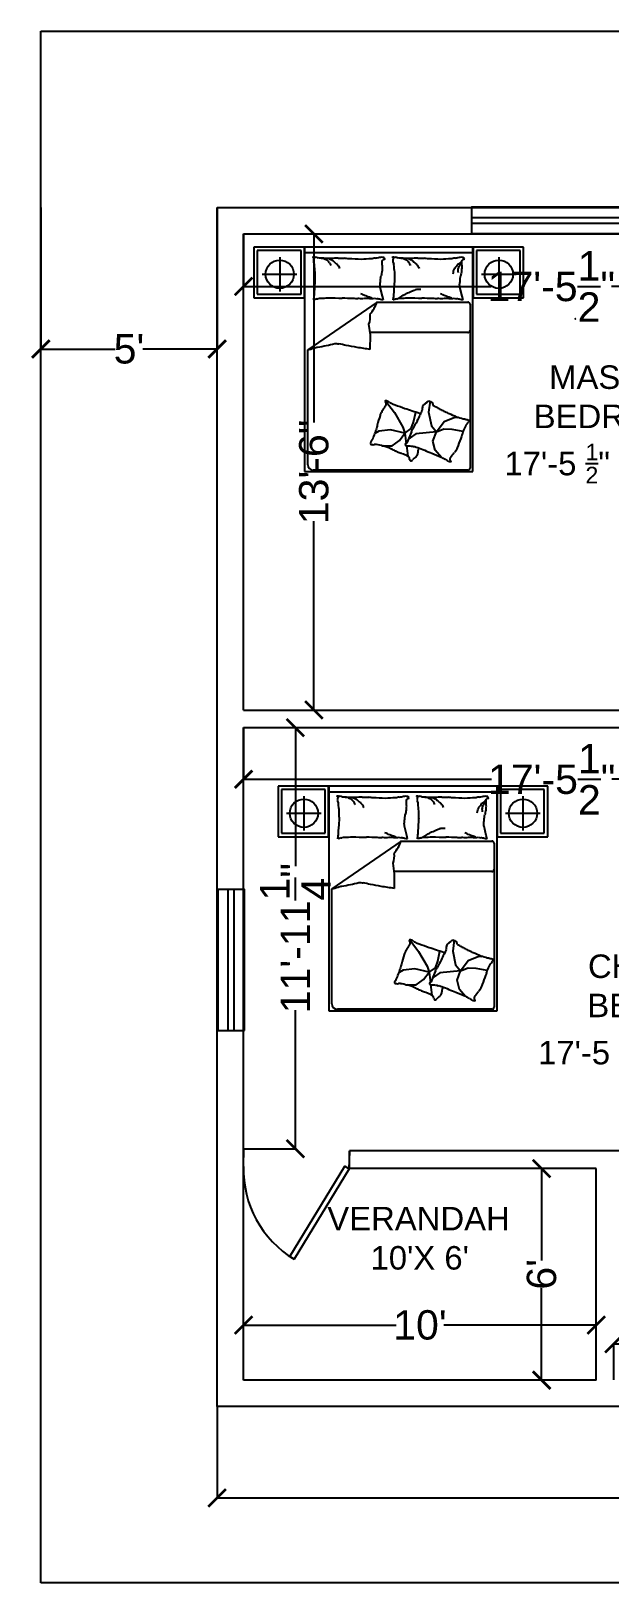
# Model space of a CAD drawing. Header units: inches. Extents: x -403 to 458, y -406 to 125.
# Drawn here: x -403 to -206, y -406 to 122 of the extents above; entities that cross this region are included whole.
import ezdxf

# ---------------------------------------------------------------- set-up
doc = ezdxf.new("R2010")
doc.units = ezdxf.units.IN
doc.header["$MEASUREMENT"] = 0
for name, color, linetype in [('1)walls', 7, 'Continuous'), ('2)doors', 220, 'Continuous'), ('3)windows', 70, 'Continuous'), ('4)dimensions', 141, 'Continuous'), ('5)furniture', 160, 'Continuous'), ('6)text', 50, 'Continuous')]:
    doc.layers.add(name, color=color, linetype=linetype)
doc.styles.add('DIM_FONT', font='SIMPLEX.shx', dxfattribs={"width": 0.8})
doc.styles.get("Standard").update_dxf_attribs({"font": 'arial.ttf'})
doc.dimstyles.get("Standard").update_dxf_attribs({"dimtxt": 10, "dimasz": 6, "dimexe": 0.18, "dimexo": 0.0625, "dimgap": 0.09, "dimtad": 0, "dimzin": 0, "dimdsep": 46, "dimlunit": 4, "dimtxsty": 'Standard', "dimblk": 'ARCHTICK', "dimcen": 0.09, "dimadec": 0, "dimazin": 0, "dimtfac": 1, "dimtofl": 0, "dimtmove": 0, "dimatfit": 3, "dimfxl": 1, "dimtolj": 1, "dimtzin": 0, "dimarcsym": 0})

# ---------------------------------------------------------------- blocks, each defined once
blk = doc.blocks.new('window')
at = {"layer": '2)doors'}
for p, q in [((-24, 5.5), (24, 5.5)), ((-24, 3.5), (24, 3.5))]:
    blk.add_line(p, q, dxfattribs=at)
at = {"layer": '3)windows'}
blk.add_lwpolyline([(-24, 0), (24, 0), (24, 9), (-24, 9)], close=True, dxfattribs=at)
blk = doc.blocks.new('window 6')
at = {"layer": '2)doors'}
for p, q in [((-42.34, 10.5), (29.66, 10.5)), ((-42.34, 8.5), (29.66, 8.5))]:
    blk.add_line(p, q, dxfattribs=at)
at = {"layer": '3)windows'}
blk.add_lwpolyline([(-42.34, 5), (29.66, 5), (29.66, 14), (-42.34, 14)], close=True, dxfattribs=at)
blk = doc.blocks.new('*U11')
for p, q in [((0, 0), (0, -6)), ((36, 0), (36, -6))]:
    blk.add_line(p, q)
blk.add_lwpolyline([(0, 0), (18, 31.18), (19.52, 30.3), (1.52, -0.88)], close=True)
blk.add_arc((0, 0), 36, 0, 60)
blk = doc.blocks.new('_ArchTick')
at = {"color": 0, "linetype": 'ByBlock', "const_width": 0.15}
blk.add_lwpolyline([(-0.5, -0.5), (0.5, 0.5)], dxfattribs=at)
blk = doc.blocks.new('*D21')
at = {"layer": '4)dimensions', "color": 0, "lineweight": -2, "transparency": 16777216}
for p, q in [((-339.33, -346.02), (-339.33, -377.21)), ((331.22, -346.02), (331.22, -377.21)), ((-339.33, -377.03), (-28.86, -377.03)), ((331.22, -377.03), (20.74, -377.03))]:
    blk.add_line(p, q, dxfattribs=at)
at = {"layer": 'Defpoints', "color": 0, "transparency": 16777216}
for p in [(-339.33, -345.96), (331.22, -345.96), (331.22, -377.03)]:
    blk.add_point(p, dxfattribs=at)
at = {"layer": '4)dimensions', "color": 0, "lineweight": -2, "transparency": 16777216, "xscale": 6, "yscale": 6, "zscale": 6, "rotation": 180}
blk.add_blockref('_ArchTick', (-339.33, -377.03), dxfattribs=at)
at = {"layer": '4)dimensions', "color": 0, "lineweight": -2, "transparency": 16777216, "xscale": 6, "yscale": 6, "zscale": 6}
blk.add_blockref('_ArchTick', (331.22, -377.03), dxfattribs=at)
at = {"layer": '4)dimensions', "color": 0, "transparency": 16777216, "insert": (-4.06, -377.03), "char_height": 10, "attachment_point": 5}
blk.add_mtext('\\A1;55\'-10{\\H1x;\\S1/2;}"', dxfattribs=at)
blk = doc.blocks.new('*D23')
at = {"layer": '4)dimensions', "color": 0, "lineweight": -2, "transparency": 16777216}
for p, q in [((-399.33, 61.98), (-399.33, 13.68)), ((-339.33, 61.98), (-339.33, 13.68)), ((-399.33, 13.86), (-374.03, 13.86)), ((-339.33, 13.86), (-364.64, 13.86))]:
    blk.add_line(p, q, dxfattribs=at)
at = {"layer": 'Defpoints', "color": 0, "transparency": 16777216}
for p in [(-399.33, 62.04), (-339.33, 62.04), (-399.33, 13.86)]:
    blk.add_point(p, dxfattribs=at)
at = {"layer": '4)dimensions', "color": 0, "lineweight": -2, "transparency": 16777216, "xscale": 6, "yscale": 6, "zscale": 6, "rotation": 180}
blk.add_blockref('_ArchTick', (-399.33, 13.86), dxfattribs=at)
at = {"layer": '4)dimensions', "color": 0, "lineweight": -2, "transparency": 16777216, "xscale": 6, "yscale": 6, "zscale": 6}
blk.add_blockref('_ArchTick', (-339.33, 13.86), dxfattribs=at)
at = {"layer": '4)dimensions', "color": 0, "transparency": 16777216, "insert": (-369.33, 13.86), "char_height": 10, "attachment_point": 5}
blk.add_mtext("\\A1;5'", dxfattribs=at)
blk = doc.blocks.new('*D26')
at = {"layer": '4)dimensions', "color": 0, "lineweight": -2, "transparency": 16777216}
for p, q in [((-330.27, 53.04), (-306.22, 53.04)), ((-306.4, 53.04), (-306.4, -11.16)), ((-306.4, -108.96), (-306.4, -44.75)), ((-330.27, -108.96), (-306.22, -108.96))]:
    blk.add_line(p, q, dxfattribs=at)
at = {"layer": 'Defpoints', "color": 0, "transparency": 16777216}
for p in [(-330.33, 53.04), (-330.33, -108.96), (-306.4, -108.96)]:
    blk.add_point(p, dxfattribs=at)
at = {"layer": '4)dimensions', "color": 0, "lineweight": -2, "transparency": 16777216, "xscale": 6, "yscale": 6, "zscale": 6}
for p, rotation in [((-306.4, 53.04), 90), ((-306.4, -108.96), 270)]:
    blk.add_blockref('_ArchTick', p, dxfattribs=dict(at, rotation=rotation))
at = {"layer": '4)dimensions', "color": 0, "transparency": 16777216, "insert": (-306.4, -27.96), "char_height": 10, "attachment_point": 5, "rotation": 90}
blk.add_mtext('\\A1;13\'-6"', dxfattribs=at)
blk = doc.blocks.new('*D27')
at = {"layer": '4)dimensions', "color": 0, "lineweight": -2, "transparency": 16777216}
for p, q in [((-330.33, 52.98), (-330.33, 34.97)), ((-120.93, 52.99), (-120.93, 34.97)), ((-330.33, 35.15), (-246.07, 35.15)), ((-120.93, 35.15), (-205.19, 35.15))]:
    blk.add_line(p, q, dxfattribs=at)
at = {"layer": 'Defpoints', "color": 0, "transparency": 16777216}
for p in [(-330.33, 53.04), (-120.93, 53.05), (-120.93, 35.15)]:
    blk.add_point(p, dxfattribs=at)
at = {"layer": '4)dimensions', "color": 0, "lineweight": -2, "transparency": 16777216, "xscale": 6, "yscale": 6, "zscale": 6, "rotation": 180}
blk.add_blockref('_ArchTick', (-330.33, 35.15), dxfattribs=at)
at = {"layer": '4)dimensions', "color": 0, "lineweight": -2, "transparency": 16777216, "xscale": 6, "yscale": 6, "zscale": 6}
blk.add_blockref('_ArchTick', (-120.93, 35.15), dxfattribs=at)
at = {"layer": '4)dimensions', "color": 0, "transparency": 16777216, "insert": (-225.63, 35.15), "char_height": 10, "attachment_point": 5}
blk.add_mtext('\\A1;17\'-5{\\H1x;\\S1/2;}"', dxfattribs=at)
blk = doc.blocks.new('*D36')
at = {"layer": '4)dimensions', "color": 0, "lineweight": -2, "transparency": 16777216}
for p, q in [((-330.27, -114.96), (-312.53, -114.96)), ((-312.71, -114.96), (-312.71, -162.12)), ((-312.71, -258.22), (-312.71, -211.06)), ((-330.16, -258.22), (-312.53, -258.22))]:
    blk.add_line(p, q, dxfattribs=at)
at = {"layer": 'Defpoints', "color": 0, "transparency": 16777216}
for p in [(-330.33, -114.96), (-330.22, -258.22), (-312.71, -258.22)]:
    blk.add_point(p, dxfattribs=at)
at = {"layer": '4)dimensions', "color": 0, "lineweight": -2, "transparency": 16777216, "xscale": 6, "yscale": 6, "zscale": 6}
for p, rotation in [((-312.71, -114.96), 90), ((-312.71, -258.22), 270)]:
    blk.add_blockref('_ArchTick', p, dxfattribs=dict(at, rotation=rotation))
at = {"layer": '4)dimensions', "color": 0, "transparency": 16777216, "insert": (-312.71, -186.59), "char_height": 10, "attachment_point": 5, "rotation": 90}
blk.add_mtext('\\A1;11\'-11{\\H1x;\\S1/4;}"', dxfattribs=at)
blk = doc.blocks.new('*D37')
at = {"layer": '4)dimensions', "color": 0, "lineweight": -2, "transparency": 16777216}
for p, q in [((-330.33, -115.02), (-330.33, -132.69)), ((-120.71, -115.1), (-120.71, -132.69)), ((-330.33, -132.51), (-245.97, -132.51)), ((-120.71, -132.51), (-205.08, -132.51))]:
    blk.add_line(p, q, dxfattribs=at)
at = {"layer": 'Defpoints', "color": 0, "transparency": 16777216}
for p in [(-330.33, -114.96), (-120.71, -115.04), (-120.71, -132.51)]:
    blk.add_point(p, dxfattribs=at)
at = {"layer": '4)dimensions', "color": 0, "lineweight": -2, "transparency": 16777216, "xscale": 6, "yscale": 6, "zscale": 6, "rotation": 180}
blk.add_blockref('_ArchTick', (-330.33, -132.51), dxfattribs=at)
at = {"layer": '4)dimensions', "color": 0, "lineweight": -2, "transparency": 16777216, "xscale": 6, "yscale": 6, "zscale": 6}
blk.add_blockref('_ArchTick', (-120.71, -132.51), dxfattribs=at)
at = {"layer": '4)dimensions', "color": 0, "transparency": 16777216, "insert": (-225.52, -132.51), "char_height": 10, "attachment_point": 5}
blk.add_mtext('\\A1;17\'-5{\\H1x;\\S1/2;}"', dxfattribs=at)
blk = doc.blocks.new('*D38')
at = {"layer": '4)dimensions', "color": 0, "lineweight": -2, "transparency": 16777216}
for p, q in [((-330.33, -336.89), (-330.33, -318.04)), ((-330.33, -318.22), (-278.44, -318.22)), ((-210.33, -318.22), (-262.23, -318.22)), ((-210.33, -336.89), (-210.33, -318.04))]:
    blk.add_line(p, q, dxfattribs=at)
at = {"layer": 'Defpoints', "color": 0, "transparency": 16777216}
for p in [(-210.33, -318.22), (-330.33, -336.96), (-210.33, -336.96)]:
    blk.add_point(p, dxfattribs=at)
at = {"layer": '4)dimensions', "color": 0, "lineweight": -2, "transparency": 16777216, "xscale": 6, "yscale": 6, "zscale": 6, "rotation": 180}
blk.add_blockref('_ArchTick', (-330.33, -318.22), dxfattribs=at)
at = {"layer": '4)dimensions', "color": 0, "lineweight": -2, "transparency": 16777216, "xscale": 6, "yscale": 6, "zscale": 6}
blk.add_blockref('_ArchTick', (-210.33, -318.22), dxfattribs=at)
at = {"layer": '4)dimensions', "color": 0, "transparency": 16777216, "insert": (-270.33, -318.22), "char_height": 10, "attachment_point": 5}
blk.add_mtext("\\A1;10'", dxfattribs=at)
blk = doc.blocks.new('*D39')
at = {"layer": '4)dimensions', "color": 0, "lineweight": -2, "transparency": 16777216}
for p, q in [((-210.4, -264.96), (-229.1, -264.96)), ((-228.92, -264.96), (-228.92, -296.24)), ((-228.92, -336.96), (-228.92, -305.68)), ((-210.4, -336.96), (-229.1, -336.96))]:
    blk.add_line(p, q, dxfattribs=at)
at = {"layer": 'Defpoints', "color": 0, "transparency": 16777216}
for p in [(-210.33, -264.96), (-228.92, -336.96), (-210.33, -336.96)]:
    blk.add_point(p, dxfattribs=at)
at = {"layer": '4)dimensions', "color": 0, "lineweight": -2, "transparency": 16777216, "xscale": 6, "yscale": 6, "zscale": 6}
for p, rotation in [((-228.92, -264.96), 90), ((-228.92, -336.96), 270)]:
    blk.add_blockref('_ArchTick', p, dxfattribs=dict(at, rotation=rotation))
at = {"layer": '4)dimensions', "color": 0, "transparency": 16777216, "insert": (-228.92, -300.96), "char_height": 10, "attachment_point": 5, "rotation": 90}
blk.add_mtext("\\A1;6'", dxfattribs=at)
blk = doc.blocks.new('*D41')
at = {"layer": '4)dimensions', "color": 0, "lineweight": -2, "transparency": 16777216}
for p, q in [((-204.33, -336.89), (-204.33, -324.41)), ((-204.33, -324.59), (-156.49, -324.59)), ((-67.75, -324.59), (-115.6, -324.59)), ((-67.75, -336.89), (-67.75, -324.41))]:
    blk.add_line(p, q, dxfattribs=at)
at = {"layer": 'Defpoints', "color": 0, "transparency": 16777216}
for p in [(-67.75, -324.59), (-204.33, -336.96), (-67.75, -336.96)]:
    blk.add_point(p, dxfattribs=at)
at = {"layer": '4)dimensions', "color": 0, "lineweight": -2, "transparency": 16777216, "xscale": 6, "yscale": 6, "zscale": 6, "rotation": 180}
blk.add_blockref('_ArchTick', (-204.33, -324.59), dxfattribs=at)
at = {"layer": '4)dimensions', "color": 0, "lineweight": -2, "transparency": 16777216, "xscale": 6, "yscale": 6, "zscale": 6}
blk.add_blockref('_ArchTick', (-67.75, -324.59), dxfattribs=at)
at = {"layer": '4)dimensions', "color": 0, "transparency": 16777216, "insert": (-136.04, -324.59), "char_height": 10, "attachment_point": 5}
blk.add_mtext('\\A1;11\'-4{\\H1x;\\S1/2;}"', dxfattribs=at)
blk = doc.blocks.new('A$C79766A75')
for p, q in [((0.45, 2), (0, 2)), ((0, 2), (0, 1.55)), ((0.42, 1.97), (0.03, 1.97)), ((0.03, 1.97), (0.03, 1.58)), ((0.42, 1.58), (0.42, 1.97)), ((0.45, 1.55), (0.45, 2)), ((1.951, 2), (0.451, 2)), ((0.451, 2), (0.451, 0)), ((1.951, 1.948), (0.451, 1.948)), ((1.951, 0), (1.951, 2)), ((2.402, 2), (1.952, 2)), ((1.952, 2), (1.952, 1.55)), ((2.372, 1.97), (1.982, 1.97)), ((1.982, 1.97), (1.982, 1.58)), ((2.372, 1.58), (2.372, 1.97)), ((2.402, 1.55), (2.402, 2)), ((0.23, 1.912), (0.23, 1.606)), ((2.182, 1.912), (2.182, 1.606)), ((0.074, 1.759), (0.383, 1.759)), ((2.026, 1.759), (2.335, 1.759)), ((0, 1.55), (0.45, 1.55)), ((0.03, 1.58), (0.42, 1.58)), ((0.423, 1.603), (0.423, 1.603)), ((1.146, 1.562), (1.125, 1.644)), ((1.154, 1.532), (1.146, 1.562)), ((1.855, 1.562), (1.835, 1.644)), ((1.863, 1.532), (1.855, 1.562)), ((1.952, 1.55), (2.402, 1.55)), ((1.982, 1.58), (2.372, 1.58)), ((1.097, 1.511), (0.479, 1.084)), ((1.097, 1.511), (1.905, 1.511)), ((1.925, 1.491), (1.925, 0.032)), ((1.038, 1.218), (1.025, 1.314)), ((1.905, 1.239), (1.035, 1.239)), ((1.037, 1.088), (1.038, 1.218)), ((0.479, 0.062), (0.479, 1.084)), ((1.173, 0.632), (1.252, 0.528)), ((1.57, 0.632), (1.556, 0.529)), ((1.252, 0.528), (1.327, 0.397)), ((1.402, 0.383), (1.422, 0.441)), ((1.422, 0.441), (1.442, 0.53)), ((1.556, 0.529), (1.582, 0.407)), ((1.626, 0.355), (1.695, 0.448)), ((1.695, 0.448), (1.79, 0.486)), ((1.79, 0.486), (1.814, 0.482)), ((1.114, 0.36), (1.078, 0.34)), ((1.217, 0.374), (1.114, 0.36)), ((1.345, 0.342), (1.217, 0.374)), ((1.231, 0.231), (1.296, 0.279)), ((1.296, 0.279), (1.345, 0.342)), ((1.327, 0.397), (1.345, 0.342)), ((1.345, 0.342), (1.402, 0.383)), ((1.345, 0.342), (1.357, 0.248)), ((1.38, 0.299), (1.363, 0.256)), ((1.391, 0.3), (1.379, 0.291)), ((1.403, 0.356), (1.38, 0.299)), ((1.441, 0.336), (1.391, 0.3)), ((1.626, 0.355), (1.441, 0.336)), ((1.582, 0.407), (1.626, 0.355)), ((1.595, 0.272), (1.626, 0.355)), ((1.626, 0.355), (1.693, 0.382)), ((1.693, 0.382), (1.762, 0.379)), ((1.762, 0.379), (1.86, 0.362)), ((1.86, 0.362), (1.864, 0.355)), ((1.138, 0.231), (1.231, 0.231)), ((1.359, 0.233), (1.371, 0.139)), ((1.616, 0.19), (1.595, 0.272)), ((1.67, 0.127), (1.616, 0.19)), ((1.905, 0.012), (0.529, 0.012)), ((0.451, 0), (1.951, 0))]:
    blk.add_line(p, q)
for centre in [(0.23, 1.759), (2.182, 1.759)]:
    blk.add_circle(centre, 0.126)
for centre, radius, start, end in [((0.523, 1.914), 0.00342, 291.7883, 340.436), ((0.525, 1.908), 0.00232, 340.436, 101.8931), ((0.525, 1.938), 0.0251, 274.3025, 291.7883), ((0.531, 1.909), 0.00428, 201.9904, 281.8931), ((0.5, 1.889), 0.0328, 338.579, 8.1335), ((0.29, 1.825), 0.246, 8.1335, 12.1095), ((0.547, 1.899), 0.0156, 158.579, 201.9904), ((0.73, 1.887), 0.198, 187.6809, 192.1095), ((0.549, 1.939), 0.0289, 239.3487, 274.3025), ((1.447, 1.899), 0.913, 183.3687, 187.6809), ((0.546, 1.857), 0.0539, 59.3487, 84.7408), ((0.546, 1.083), 0.821, 84.7408, 88.0921), ((0.612, 2.001), 0.0992, 254.0648, 274.2159), ((0.678, 1.982), 0.0992, 233.9136, 254.0648), ((0.636, 0.406), 1.494, 88.0921, 90.5757), ((0.73, 1.945), 0.0992, 216.1766, 233.9136), ((0.774, 2.107), 0.234, 242.7604, 249.1397), ((0.766, 1.896), 0.0992, 198.4397, 216.1766), ((0.759, 1.029), 0.873, 90.5757, 94.8018), ((0.738, 1.949), 0.0768, 231.6114, 242.7604), ((0.974, 2.163), 0.392, 226.1885, 231.6114), ((0.906, 1.998), 0.225, 219.0349, 226.1885), ((0.763, 2.192), 0.29, 267.4614, 274.8018), ((0.793, 1.859), 0.0493, 208.3168, 219.0349), ((0.939, 1.906), 0.2, 203.0028, 208.3168), ((0.814, 2.053), 0.152, 259.8101, 267.4614), ((0.751, 1.375), 0.529, 79.8101, 83.9133), ((0.845, 0.847), 1.049, 83.9133, 90), ((1.046, 1.213), 0.683, 90, 97.5469), ((1.112, 1.662), 0.242, 97.5469, 105.744), ((1.035, 2.204), 0.305, 278.4372, 285.744), ((1.118, 2.072), 0.161, 270, 278.4372), ((1.171, 1.858), 0.0342, 94.4002, 153.4195), ((1.632, 1.874), 0.492, 180, 186.2324), ((1.345, 1.786), 0.204, 170.3156, 180), ((1.159, 2.001), 0.0904, 258.7276, 270), ((1.171, 1.905), 0.0131, 153.4195, 258.7276), ((1.232, 1.914), 0.00342, 291.7883, 340.436), ((1.234, 1.908), 0.00232, 340.436, 101.8931), ((1.234, 1.938), 0.0251, 274.3025, 291.7883), ((1.24, 1.909), 0.00428, 201.9904, 281.8931), ((1.209, 1.889), 0.0328, 338.579, 8.1335), ((0.999, 1.825), 0.246, 8.1335, 12.1095), ((1.256, 1.899), 0.0156, 158.579, 201.9904), ((1.439, 1.887), 0.198, 187.6809, 192.1095), ((1.258, 1.939), 0.0289, 239.3487, 274.3025), ((2.156, 1.899), 0.913, 183.3687, 187.6809), ((1.255, 1.857), 0.0539, 59.3487, 84.7408), ((1.255, 1.083), 0.821, 84.7408, 88.0921), ((1.321, 2.001), 0.0992, 254.0648, 274.2159), ((1.387, 1.982), 0.0992, 233.9136, 254.0648), ((1.345, 0.406), 1.494, 88.0921, 90.5757), ((1.44, 1.945), 0.0992, 216.1766, 233.9136), ((1.483, 2.107), 0.234, 242.7604, 249.1397), ((1.475, 1.896), 0.0992, 198.4397, 216.1766), ((1.468, 1.029), 0.873, 90.5757, 94.8018), ((1.447, 1.949), 0.0768, 231.6114, 242.7604), ((1.683, 2.163), 0.392, 226.1885, 231.6114), ((1.615, 1.998), 0.225, 219.0349, 226.1885), ((1.502, 1.859), 0.0493, 208.3168, 219.0349), ((1.472, 2.192), 0.29, 267.4614, 274.8018), ((1.648, 1.906), 0.2, 203.0028, 208.3168), ((1.524, 2.053), 0.152, 259.8101, 267.4614), ((1.461, 1.375), 0.529, 79.8101, 83.9133), ((1.554, 0.847), 1.049, 83.9133, 90), ((1.755, 1.213), 0.683, 90, 97.5469), ((1.821, 1.662), 0.242, 97.5469, 105.744), ((1.655, 1.853), 0.14, 332.6012, 343.485), ((1.744, 2.204), 0.305, 278.4372, 285.744), ((1.691, 1.912), 0.14, 314.9024, 332.6012), ((1.751, 1.972), 0.14, 297.2036, 314.9024), ((1.765, 1.813), 0.0562, 341.2201, 0), ((1.631, 1.89), 0.206, 338.1851, 341.2201), ((1.689, 1.888), 0.151, 334.6449, 338.1851), ((1.827, 2.072), 0.161, 270, 278.4372), ((1.79, 1.867), 0.0526, 318.5571, 334.6449), ((1.784, 1.917), 0.0899, 306.2641, 318.5571), ((1.88, 1.858), 0.0342, 94.4002, 153.4195), ((2.342, 1.874), 0.492, 180, 186.2324), ((2.054, 1.786), 0.204, 170.3156, 180), ((1.868, 2.001), 0.0904, 258.7276, 270), ((1.88, 1.905), 0.0131, 153.4195, 258.7276), ((14.152, 0.85), 13.636, 176.4951, 176.945), ((1.221, 1.757), 0.679, 178.3669, 183.3687), ((1.907, 1.645), 1.365, 176.945, 178.3669), ((0.471, 1.756), 0.659, 351.9949, 357.3351), ((1.058, 1.647), 0.0677, 357.3351, 14.0452), ((0.819, 1.792), 0.317, 347.8016, 351.9949), ((2.003, 1.599), 0.882, 167.8016, 170.3156), ((14.861, 0.85), 13.636, 176.4951, 176.945), ((1.93, 1.757), 0.679, 178.3669, 183.3687), ((2.616, 1.645), 1.365, 176.945, 178.3669), ((1.64, 1.802), 0.14, 343.485, 354.3689), ((1.73, 1.772), 0.0915, 0, 14.6851), ((1.18, 1.756), 0.659, 351.9949, 357.3351), ((1.767, 1.647), 0.0677, 357.3351, 14.0452), ((1.528, 1.792), 0.317, 347.8016, 351.9949), ((2.712, 1.599), 0.882, 167.8016, 170.3156), ((0.852, 1.521), 0.321, 170.0016, 176.4951), ((0.513, 1.535), 0.0193, 350.0016, 16.6978), ((0.532, 1.53), 0.00132, 16.6978, 97.1204), ((0.558, 1.447), 0.0875, 97.1204, 106.2212), ((0.582, 1.465), 0.0767, 106.2212, 117.2841), ((0.551, 1.583), 0.0453, 282.869, 297.2841), ((0.562, 1.689), 0.146, 273.574, 282.869), ((0.589, 2.71), 1.164, 270.2865, 273.574), ((0.758, 7.266), 5.719, 269.0296, 270.2865), ((0.94, 4.907), 3.362, 267.3904, 269.0296), ((0.981, 2.757), 1.216, 265.3824, 267.3904), ((0.858, 0.139), 1.405, 85.3824, 87.2509), ((0.658, 0.907), 0.739, 64.6889, 66.5156), ((1.018, 1.314), 0.23, 87.2509, 101.5586), ((0.701, 0.888), 0.739, 66.5156, 68.3423), ((0.75, 0.869), 0.739, 68.3423, 70.572), ((0.804, 0.85), 0.739, 70.572, 72.8018), ((1.045, 1.689), 0.146, 263.5659, 281.5586), ((1.11, 1.66), 0.12, 252.6136, 263.5659), ((1.059, 1.314), 0.23, 72.6136, 80.5159), ((1.108, 1.263), 0.271, 80.5159, 85.9171), ((1.154, 1.531), 0.000917, 85.9171, 194.0449), ((1.561, 1.521), 0.321, 170.0016, 176.4951), ((1.222, 1.535), 0.0193, 350.0016, 16.6978), ((1.241, 1.53), 0.00132, 16.6978, 97.1204), ((1.267, 1.447), 0.0875, 97.1204, 106.2212), ((1.291, 1.465), 0.0767, 106.2212, 117.2841), ((1.26, 1.583), 0.0453, 282.869, 297.2841), ((1.272, 1.689), 0.146, 273.574, 282.869), ((0.902, 2.162), 0.729, 302.135, 305.8263), ((1.298, 2.71), 1.164, 270.2865, 273.574), ((1.189, 1.851), 0.313, 296.4985, 302.135), ((0.766, 2.891), 1.432, 294.3265, 296.4985), ((1.468, 7.266), 5.719, 269.0296, 270.2865), ((1.226, 2.083), 0.507, 290.6743, 294.3265), ((1.431, 1.68), 0.058, 274.0828, 290.6743), ((1.468, 1.897), 0.272, 266.4448, 274.0828), ((1.649, 4.907), 3.362, 267.3904, 269.0296), ((1.69, 2.757), 1.216, 265.3824, 267.3904), ((1.568, 0.139), 1.405, 85.3824, 87.2509), ((1.368, 0.907), 0.739, 64.6889, 66.5156), ((1.727, 1.314), 0.23, 87.2509, 101.5586), ((1.411, 0.888), 0.739, 66.5156, 68.3423), ((1.459, 0.869), 0.739, 68.3423, 70.572), ((1.514, 0.85), 0.739, 70.572, 72.8018), ((1.754, 1.689), 0.146, 263.5659, 281.5586), ((1.819, 1.66), 0.12, 252.6136, 263.5659), ((1.768, 1.314), 0.23, 72.6136, 80.5159), ((1.817, 1.263), 0.271, 80.5159, 85.9171), ((1.863, 1.531), 0.000917, 85.9171, 194.0449), ((0.856, 1.376), 0.18, 339.8512, 8.1356), ((0.745, 1.641), 0.375, 320.3555, 339.8512), ((1.905, 1.491), 0.02, 0, 90), ((1.905, 1.259), 0.02, 270, 0), ((0.387, 1.742), 0.657, 282.9255, 285.9352), ((-0.189, 5.103), 4.065, 280.7276, 282.9255), ((0.728, 1.199), 0.0581, 262.2696, 280.7276), ((0.783, 1.331), 0.194, 256.8096, 262.2696), ((0.248, -1.325), 2.516, 76.8096, 78.3259), ((0.395, -1.428), 2.588, 78.3259, 80.505), ((-0.025, 2.849), 1.835, 285.9352, 287.7364), ((0.413, -2.64), 3.78, 80.505, 82.308), ((0.996, 0.668), 0.194, 320.2995, 329.0944), ((0.861, 0.749), 0.352, 329.0944, 333.1821), ((1.173, 0.627), 0.00443, 93.9484, 166.7192), ((1.175, 0.627), 0.0063, 166.7192, 233.4208), ((1.163, 0.61), 0.0142, 10.4074, 53.4208), ((1.176, 0.596), 0.0352, 69.6548, 93.9484), ((1.14, 0.608), 0.0393, 333.1821, 345.4291), ((1.101, 0.599), 0.0771, 2.7286, 10.4074), ((1.163, 0.602), 0.0153, 345.4291, 2.7286), ((1.167, 0.573), 0.0601, 51.4146, 69.6548), ((1.254, 0.682), 0.0792, 231.4146, 247.2931), ((1.546, 1.381), 0.837, 247.2931, 249.8713), ((3.011, 5.378), 5.094, 249.8713, 250.9164), ((2.374, 3.536), 3.145, 250.9164, 253.3915), ((1.543, 0.553), 0.0458, 157.5838, 188.0492), ((1.483, 0.583), 0.0226, 324.1064, 8.0492), ((1.452, 0.643), 0.0774, 313.5224, 324.1064), ((1.383, 0.771), 0.218, 307.2151, 313.5224), ((1.143, 1.146), 0.66, 306.2163, 307.2151), ((1.775, 0.316), 0.383, 126.2163, 127.5287), ((1.581, 0.592), 0.0452, 127.5287, 134.1274), ((1.509, 0.683), 0.0697, 308.8136, 314.1274), ((1.571, 0.632), 0.0127, 176.7545, 308.8136), ((1.562, 0.59), 0.0359, 356.7545, 62.7098), ((0.22, -2.186), 3.097, 62.7098, 63.5853), ((2.571, 2.355), 2.016, 242.5001, 243.5853), ((2.689, -0.019), 1.648, 164.7375, 166.159), ((3.031, -0.112), 2.003, 162.1604, 164.7375), ((1.311, 0.441), 0.197, 153.9265, 162.1604), ((1.208, 0.492), 0.081, 140.2995, 153.9265), ((2.81, -0.331), 1.565, 150.064, 152.9116), ((2.981, -0.264), 1.687, 152.9116, 154.9471), ((1.508, 0.634), 0.117, 253.3915, 259.2634), ((2.409, 0.12), 1.005, 154.9471, 157.5838), ((4.525, 5.944), 6.102, 242.1518, 242.5001), ((-0.988, -4.647), 5.838, 62.1518, 62.5079), ((1.518, -0.068), 0.624, 62.5079, 69.2514), ((1.712, 0.066), 0.43, 69.2514, 77.3748), ((1.868, 0.405), 0.063, 77.3748, 93.3881), ((-0.517, 1.549), 2.662, 333.6668, 334.8268), ((1.895, 0.525), 0.0599, 256.9598, 273.3881), ((1.843, 0.474), 0.0755, 310.5086, 333.6668), ((1.926, 0.508), 0.0509, 238.3083, 256.9598), ((1.928, 0.441), 0.0168, 130.5086, 180.9614), ((1.92, 0.459), 0.0058, 180.9614, 238.3083), ((0.988, 0.318), 0.0755, 314.9045, 338.0627), ((-1.411, 1.284), 2.662, 338.0627, 339.2227), ((0.91, 0.403), 0.18, 339.2227, 343.6878), ((0.559, 0.506), 0.545, 343.6878, 346.159), ((1.218, 0.463), 0.214, 330.064, 337.7645), ((3.697, -0.463), 2.003, 157.7645, 160.3416), ((3.408, -0.221), 1.648, 160.3416, 161.7631), ((1.346, 0.526), 0.545, 339.2919, 341.7631), ((1.701, 0.432), 0.18, 334.8268, 339.2919), ((1.053, 0.252), 0.0168, 134.9045, 185.3572), ((1.042, 0.251), 0.0058, 185.3572, 242.7041), ((1.063, 0.291), 0.0509, 242.7041, 261.3557), ((1.064, 0.3), 0.0599, 261.3557, 277.784), ((1.081, 0.179), 0.063, 81.7707, 97.784), ((1.029, -0.185), 0.43, 73.6473, 81.7707), ((0.974, -0.37), 0.624, 66.9038, 73.6473), ((-1.072, -5.167), 5.838, 66.5477, 66.9038), ((3.68, 5.787), 6.102, 246.5477, 246.896), ((2.077, 2.029), 2.016, 246.896, 247.9812), ((0.16, -2.712), 3.097, 67.1056, 67.9812), ((1.369, 0.234), 0.0231, 107.1867, 157.7645), ((1.347, 0.238), 0.00467, 287.1867, 70.6201), ((1.349, 0.225), 0.0092, 70.6201, 94.2593), ((1.356, 0.267), 0.034, 262.0178, 274.2593), ((1.409, 0.422), 0.195, 255.1193, 262.0178), ((1.351, 0.108), 0.0359, 1.1504, 67.1056), ((1.358, 0.051), 0.179, 75.1193, 82.3216), ((1.41, 0.153), 0.0712, 82.3216, 94.5118), ((1.429, 0.289), 0.0663, 261.8784, 274.5118), ((1.287, 0.284), 0.218, 311.611, 317.9183), ((1.476, 0.332), 0.117, 248.9957, 261.8784), ((1.391, 0.191), 0.0774, 317.9183, 328.5023), ((1.438, 0.162), 0.0226, 328.5023, 12.4451), ((2.712, 3.101), 3.145, 246.5205, 248.9957), ((1.505, 0.177), 0.0458, 161.9797, 192.4451), ((2.418, -0.12), 1.005, 160.6552, 161.9797), ((3.699, 4.8), 5.094, 245.4754, 246.5205), ((1.466, 0.329), 0.352, 324.6985, 328.7862), ((1.628, 0.282), 0.194, 315.9036, 324.6985), ((1.856, 0.129), 0.081, 135.9036, 149.5306), ((1.98, 0.111), 0.197, 149.5306, 157.7645), ((0.529, 0.062), 0.05, 180, 270), ((1.4, 0.109), 0.0127, 181.1504, 313.2095), ((1.361, 0.151), 0.0697, 313.2095, 318.5233), ((1.447, 0.075), 0.0452, 131.9246, 138.5233), ((1.672, -0.176), 0.383, 130.6122, 131.9246), ((0.993, 0.616), 0.66, 310.6122, 311.611), ((2.051, 0.873), 0.837, 242.8972, 245.4754), ((1.758, 0.169), 0.0792, 227.0187, 242.8972), ((1.696, 0.044), 0.0601, 47.0187, 65.2589), ((1.737, 0.053), 0.0352, 65.2589, 89.5525), ((1.735, 0.119), 0.0153, 341.0332, 358.3327), ((1.672, 0.106), 0.0771, 358.3327, 6.0115), ((1.74, 0.093), 0.0142, 6.0115, 49.0249), ((1.716, 0.139), 0.0393, 328.7862, 341.0332), ((1.756, 0.083), 0.00443, 89.5525, 162.3233), ((1.76, 0.092), 0.0063, 162.3233, 229.0249), ((1.905, 0.032), 0.02, 270, 0)]:
    blk.add_arc(centre, radius, start, end)
at = {"style": 'DIM_FONT', "text_generation_flag": 4, "width": 0.8, "flags": 9}
for tag in ['YSIZE', 'XSIZE']:
    blk.add_attdef(tag, (1.951, 2), '', height=0.0005, rotation=180, dxfattribs=at)

msp = doc.modelspace()

# ---------------------------------------------------------------- linework, layer by layer
at = {"layer": '1)walls', "color": 215, "true_color": 0xa953a0}
for p, q in [((-399.334, 122.043), (451.217, 122.043)), ((-399.334, -405.957), (-399.334, 122.043)), ((451.217, -405.957), (-399.334, -405.957))]:
    msp.add_line(p, q, dxfattribs=at)
at = {"layer": '1)walls'}
for p, q in [((-339.334, 62.043), (332.666, 62.043)), ((-339.334, -345.957), (-339.334, 62.043)), ((-330.334, 53.043), (5.632, 53.043)), ((-330.334, -108.957), (-330.334, 53.043)), ((-330.334, -108.957), (-114.859, -108.957)), ((-330.334, -336.957), (-330.334, -114.957)), ((-330.334, -114.957), (-114.881, -114.957)), ((-294.334, -264.957), (-294.334, -258.957)), ((-121.477, -258.957), (-294.334, -258.957)), ((-210.334, -264.957), (-294.334, -264.957)), ((-210.334, -336.957), (-210.334, -264.957)), ((-210.334, -336.957), (-330.334, -336.957)), ((331.217, -345.957), (-339.334, -345.957))]:
    msp.add_line(p, q, dxfattribs=at)

# ---------------------------------------------------------------- block references
at = {"layer": '2)doors', "rotation": 178.5703708702617}
msp.add_blockref('*U11', (-294.384, -265.115), dxfattribs=at)
at = {"layer": '3)windows'}
msp.add_blockref('window 6', (-210.393, 48.131), dxfattribs=at)
at = {"layer": '3)windows', "rotation": 90}
msp.add_blockref('window', (-330.066, -193.98), dxfattribs=at)
at = {"layer": '5)furniture'}
for p, xscale, yscale, zscale in [((-326.811, -27.866), 38.1894482288147, 38.1894482288147, 38.1894482288147), ((-217.545, 24.102), 0.03937007874015748, 0.03937007874015748, 0.03937007874015748), ((-318.598, -211.251), 38.1894482288147, 38.1894482288147, 38.1894482288147)]:
    msp.add_blockref('A$C79766A75', p, dxfattribs=dict(at, xscale=xscale, yscale=yscale, zscale=zscale))

# ---------------------------------------------------------------- texts
at = {"layer": '6)text', "char_height": 8, "attachment_point": 1}
for s, width, heights, insert in [('\\A1;\\pi21.03443;MASTER \\P\\pi15.79296;BEDROOM\\P\\pi5.80851;17\'-5 {\\H0.7x;\\S1/2;}" X 13\'-6"', 87.66777, [0], (-247.409, 8.289)), ('\\A1;\\pi26.32352;CHILDREN \\P\\pi26.11069;BEDROOM\\P\\pi9.34207;17\'-5 {\\H0.7x;\\S1/2;}" X 11\'-11 {\\H0.7x;\\S1/4;}"', 108.30324, [48.967], (-239.472, -192.133)), ("\\A1;\\pi13.25817;VERANDAH\\P\\pi27.96758;10'X 6'", 87.66777, [0], (-315.107, -278))]:
    msp.add_mtext_dynamic_manual_height_columns(s, width=width, gutter_width=1, heights=heights, dxfattribs=dict(at, insert=insert))

# ---------------------------------------------------------------- dimensions: what is measured, and where the dimension line sits
at = {"layer": '4)dimensions'}
for base, p1, p2, picture, middle in [((-399.334, 13.855), (-339.334, 62.043), (-399.334, 62.043), '*D23', (-369.334, 13.855)), ((-120.93, 35.153), (-330.334, 53.043), (-120.93, 53.048), '*D27', (-225.632, 35.153)), ((-120.715, -132.508), (-330.334, -114.957), (-120.715, -115.036), '*D37', (-225.524, -132.508)), ((-210.334, -318.218), (-330.334, -336.957), (-210.334, -336.957), '*D38', (-270.334, -318.218)), ((-67.754, -324.591), (-204.334, -336.957), (-67.754, -336.957), '*D41', (-136.044, -324.591)), ((331.217, -377.034), (-339.334, -345.957), (331.217, -345.957), '*D21', (-4.059, -377.034))]:
    dim = msp.add_linear_dim(base=base, p1=p1, p2=p2, dimstyle='Standard', dxfattribs=at)
    dim.commit()
    dim.dimension.update_dxf_attribs({"geometry": picture, "text_midpoint": middle})
for base, p1, p2, picture, middle in [((-306.399, -108.957), (-330.334, 53.043), (-330.334, -108.957), '*D26', (-306.399, -27.957)), ((-312.714, -258.218), (-330.334, -114.957), (-330.223, -258.218), '*D36', (-312.714, -186.588)), ((-228.916, -336.957), (-210.334, -264.957), (-210.334, -336.957), '*D39', (-228.916, -300.957))]:
    dim = msp.add_linear_dim(base=base, p1=p1, p2=p2, angle=90, dimstyle='Standard', dxfattribs=at)
    dim.commit()
    dim.dimension.update_dxf_attribs({"geometry": picture, "text_midpoint": middle})

doc.saveas('drawing.dxf')
